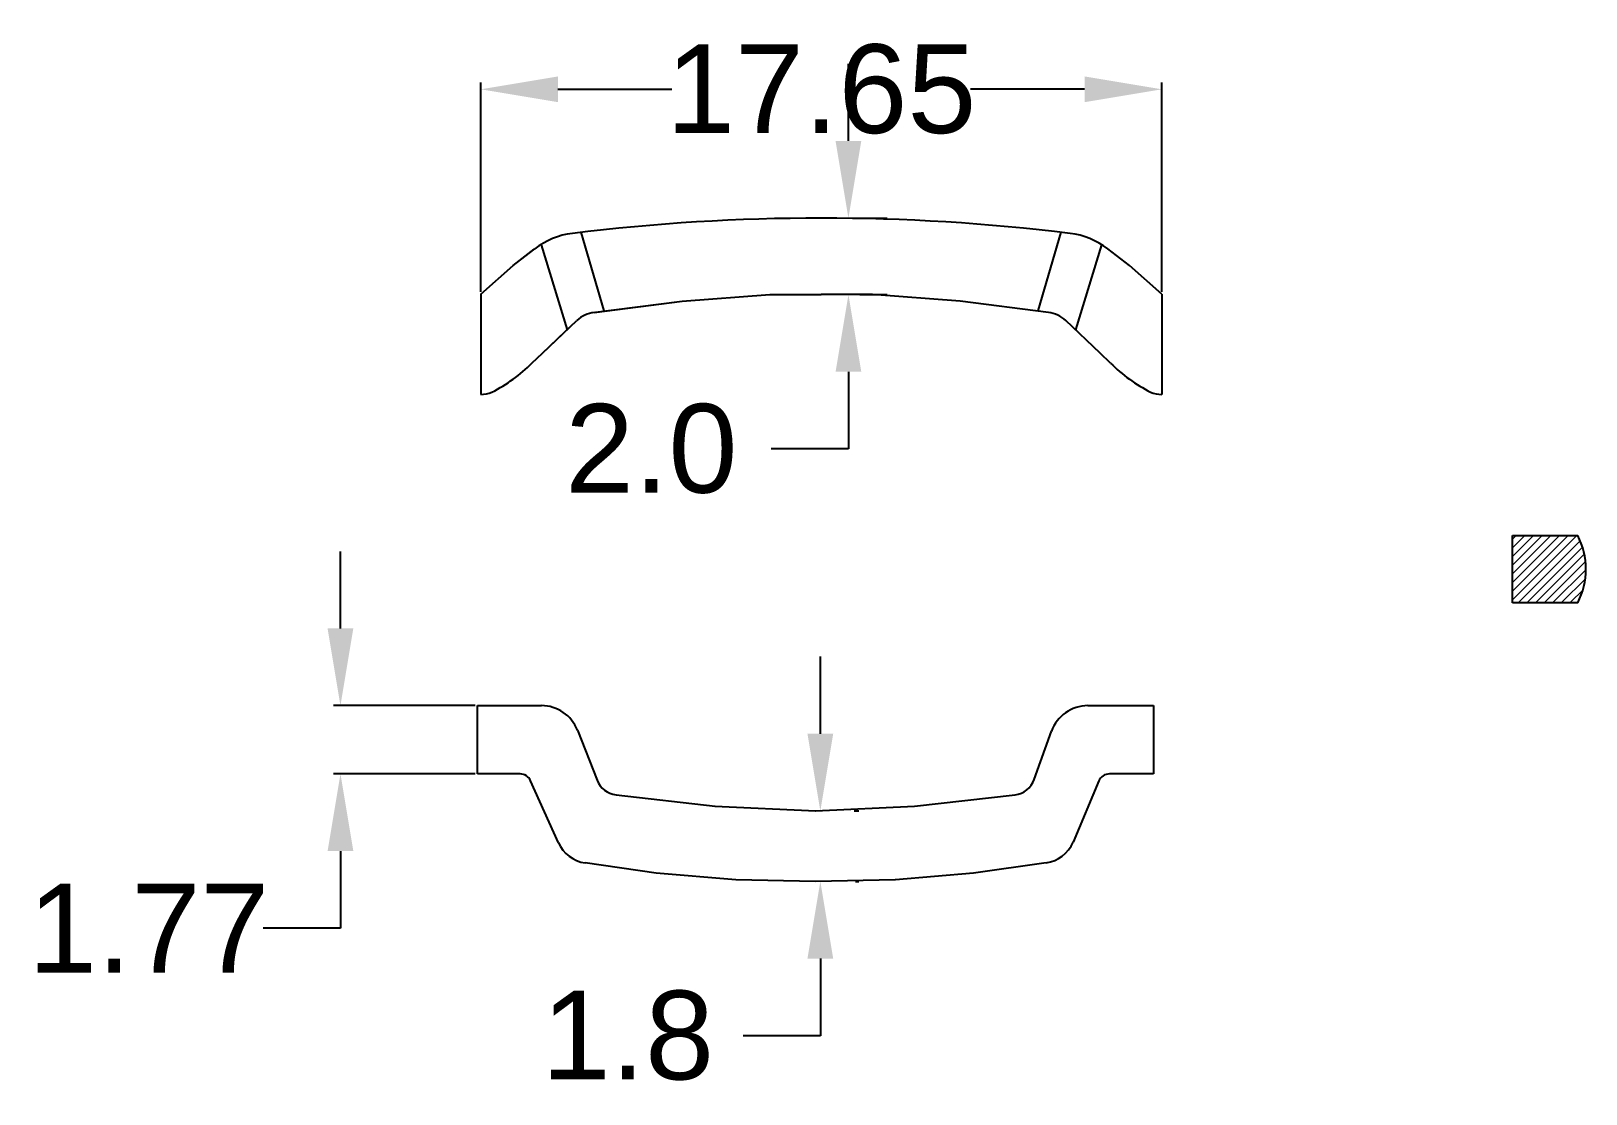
# Model space of a CAD drawing. Header units: millimetres. Extents: x 2363.1 to 2403.4, y 1588.2 to 1615.7.
import ezdxf

# ---------------------------------------------------------------- set-up
doc = ezdxf.new("R2010")
doc.units = ezdxf.units.MM
doc.styles.get("Standard").update_dxf_attribs({"font": 'arial.ttf'})
doc.dimstyles.new('Standard$0', dxfattribs={"dimtxt": 2.3, "dimasz": 2, "dimexe": 1, "dimexo": 1, "dimgap": 1, "dimtad": 0, "dimtih": 1, "dimtoh": 1, "dimdec": 1, "dimzin": 0, "dimdsep": 46, "dimtxsty": 'Standard', "dimcen": 0, "dimclrd": 4, "dimclre": 4, "dimclrt": 4, "dimadec": 1, "dimazin": 0, "dimtfac": 1, "dimtdec": 1, "dimtofl": 0, "dimtmove": 0, "dimatfit": 0, "dimfxl": 1, "dimtolj": 1, "dimtzin": 0, "dimarcsym": 0})

# ---------------------------------------------------------------- blocks, each defined once
blk = doc.blocks.new('*D6')
at = {"color": 0, "lineweight": -2, "transparency": 16777216}
for p, q in [((2371.163871656745, 1600.251635733692), (2371.163871656745, 1602.251635733692)), ((2374.65435027996, 1598.251635733692), (2370.983871656745, 1598.251635733692)), ((2374.654350279959, 1596.482616807186), (2370.983871656745, 1596.482616807186)), ((2371.163871656745, 1594.482616807186), (2371.163871656745, 1592.482616807186)), ((2371.163871656745, 1592.482616807186), (2369.163871656745, 1592.482616807186))]:
    blk.add_line(p, q, dxfattribs=at)
at = {"color": 0, "transparency": 16777216}
for points in [[(2370.830538323411, 1600.251635733692), (2371.497204990078, 1600.251635733692), (2371.163871656745, 1598.251635733692)], [(2370.830538323411, 1594.482616807186), (2371.497204990078, 1594.482616807186), (2371.163871656745, 1596.482616807186)]]:
    blk.add_solid(points, dxfattribs=at)
at = {"layer": 'Defpoints', "color": 0, "transparency": 16777216}
for p in [(2374.71685027996, 1598.251635733692), (2371.163871656745, 1596.482616807186), (2374.716850279959, 1596.482616807186)]:
    blk.add_point(p, dxfattribs=at)
at = {"color": 0, "lineweight": 9, "transparency": 16777216, "insert": (2366.194949419365, 1592.482616807185), "char_height": 2.3, "attachment_point": 5}
blk.add_mtext('\\A1;1.77', dxfattribs=at)
blk = doc.blocks.new('*D7')
at = {"color": 0, "lineweight": -2, "transparency": 16777216}
for p, q in [((2374.800636485355, 1608.980375733511), (2374.800636485355, 1614.409339302248)), ((2376.800636485355, 1614.229339302248), (2379.753539847426, 1614.229339302248)), ((2390.448516879346, 1614.229339302248), (2387.495613517275, 1614.229339302248)), ((2392.448516879346, 1608.980375733511), (2392.448516879346, 1614.409339302248))]:
    blk.add_line(p, q, dxfattribs=at)
at = {"color": 0, "transparency": 16777216}
for points in [[(2376.800636485355, 1614.562672635581), (2376.800636485355, 1613.896005968915), (2374.800636485355, 1614.229339302248)], [(2390.448516879346, 1614.562672635581), (2390.448516879346, 1613.896005968915), (2392.448516879346, 1614.229339302248)]]:
    blk.add_solid(points, dxfattribs=at)
at = {"layer": 'Defpoints', "color": 0, "transparency": 16777216}
for p in [(2392.448516879346, 1614.229339302248), (2374.800636485355, 1608.917875733511), (2392.448516879346, 1608.917875733511)]:
    blk.add_point(p, dxfattribs=at)
at = {"color": 0, "lineweight": 9, "transparency": 16777216, "insert": (2383.62457668235, 1614.229339302248), "char_height": 2.3, "attachment_point": 5}
blk.add_mtext('\\A1;17.65', dxfattribs=at)
blk = doc.blocks.new('*D8')
at = {"color": 3, "lineweight": -2, "ltscale": 1000, "transparency": 16777216}
for p, q in [((2384.328727260916, 1612.889803413688), (2384.328727260916, 1614.889803413688)), ((2384.624576682352, 1610.889803413688), (2385.328727260916, 1610.889803413688)), ((2384.624576682352, 1608.906132821361), (2385.328727260916, 1608.906132821361)), ((2384.328727260916, 1606.906132821361), (2384.328727260916, 1604.906132821361)), ((2384.328727260916, 1604.906132821361), (2382.328727260916, 1604.906132821361))]:
    blk.add_line(p, q, dxfattribs=at)
at = {"color": 3, "ltscale": 1000, "transparency": 16777216}
for points in [[(2383.995393927582, 1612.889803413688), (2384.662060594249, 1612.889803413688), (2384.328727260916, 1610.889803413688)], [(2383.995393927582, 1606.906132821361), (2384.662060594249, 1606.906132821361), (2384.328727260916, 1608.906132821361)]]:
    blk.add_solid(points, dxfattribs=at)
at = {"layer": 'Defpoints', "color": 0, "ltscale": 1000, "transparency": 16777216}
for p in [(2383.624576682352, 1610.889803413688), (2383.624576682352, 1608.906132821361), (2384.328727260916, 1608.906132821361)]:
    blk.add_point(p, dxfattribs=at)
at = {"color": 3, "ltscale": 1000, "transparency": 16777216, "insert": (2379.219347997614, 1604.90613282136), "char_height": 2.3, "attachment_point": 5}
blk.add_mtext('\\A1;2.0', dxfattribs=at)
blk = doc.blocks.new('*D9')
at = {"color": 3, "lineweight": -2, "ltscale": 1000, "transparency": 16777216}
for p, q in [((2383.60059760097, 1597.521688491035), (2383.60059760097, 1599.521688491035)), ((2384.475249868034, 1595.521688491035), (2384.60059760097, 1595.521688491035)), ((2384.512518011513, 1593.69554946061), (2384.60059760097, 1593.69554946061)), ((2383.60059760097, 1591.69554946061), (2383.60059760097, 1589.69554946061)), ((2383.60059760097, 1589.69554946061), (2381.60059760097, 1589.69554946061))]:
    blk.add_line(p, q, dxfattribs=at)
at = {"color": 3, "ltscale": 1000, "transparency": 16777216}
for points in [[(2383.267264267637, 1597.521688491035), (2383.933930934304, 1597.521688491035), (2383.60059760097, 1595.521688491035)], [(2383.267264267637, 1591.69554946061), (2383.933930934304, 1591.69554946061), (2383.60059760097, 1593.69554946061)]]:
    blk.add_solid(points, dxfattribs=at)
at = {"layer": 'Defpoints', "color": 0, "ltscale": 1000, "transparency": 16777216}
for p in [(2383.475249868034, 1595.521688491035), (2383.512518011513, 1593.69554946061), (2383.60059760097, 1593.69554946061)]:
    blk.add_point(p, dxfattribs=at)
at = {"color": 3, "ltscale": 1000, "transparency": 16777216, "insert": (2378.612807696468, 1589.695549460609), "char_height": 2.3, "attachment_point": 5}
blk.add_mtext('\\A1;1.8', dxfattribs=at)

msp = doc.modelspace()

# ---------------------------------------------------------------- hatches: boundary and pattern name
at = {"lineweight": 9}
h = msp.add_hatch(dxfattribs=at)
h.set_pattern_fill('ANSI31', color=1, scale=0.05, style=0)
h.set_pattern_definition([(45, (976.7527160379555, 811.5619918123241), (-0.1122532015133644, 0.1122532015133644), [])])
edge = h.paths.add_edge_path()
edge.add_arc((2401.534128064725, 1601.789025709019), 1.906249999999562, 333.5189601696105, 386.4810398303894)
edge.add_line((2401.540378064726, 1602.639025709019), (2403.240378064726, 1602.639025709019))
edge.add_line((2401.540378064726, 1600.914025709019), (2401.540378064726, 1602.639025709019))
edge.add_line((2403.240378064726, 1600.939025709019), (2401.540378064727, 1600.939025709019))

# ---------------------------------------------------------------- linework, layer by layer
for p, q in [((2376.361303276109, 1610.195826931523), (2377.038211153686, 1607.995876329396)), ((2376.361303276109, 1610.195826931523), (2377.038211153686, 1607.995876329396)), ((2377.999037450759, 1608.484937838858), (2377.404840956541, 1610.522182961894)), ((2377.999037450759, 1608.484937838858), (2377.404840956541, 1610.522182961894)), ((2389.250115913942, 1608.484937838858), (2389.84431240816, 1610.522182961894)), ((2390.887850088592, 1610.195826931523), (2390.210942211014, 1607.995876329396)), ((2375.64034554875, 1609.664283789863), (2376.199782230883, 1610.094619699197)), ((2375.64034554875, 1609.664283789863), (2376.187899026002, 1610.085478772365)), ((2391.608807815951, 1609.664283789863), (2391.049371133818, 1610.094619699195)), ((2374.800636485355, 1608.917875733511), (2375.64034554875, 1609.664283789863)), ((2374.800636485355, 1608.917875733511), (2375.64034554875, 1609.664283789863)), ((2392.448516879346, 1608.917875733511), (2391.608807815951, 1609.664283789863)), ((2374.800636485355, 1608.917875733511), (2374.800636485351, 1606.321786193224)), ((2377.704200963009, 1608.442818340608), (2380.020773366766, 1608.73765482836)), ((2377.739219693084, 1608.44727526989), (2380.020773366766, 1608.73765482836)), ((2380.020773366766, 1608.73765482836), (2382.295226272275, 1608.90613282136)), ((2380.020773366766, 1608.73765482836), (2382.295226272275, 1608.90613282136)), ((2382.295226272275, 1608.90613282136), (2383.624576682349, 1608.90613282136)), ((2382.295226272275, 1608.90613282136), (2383.624576682349, 1608.90613282136)), ((2384.953927092426, 1608.90613282136), (2383.624576682349, 1608.90613282136)), ((2387.228379997935, 1608.73765482836), (2384.953927092426, 1608.90613282136)), ((2389.509933671617, 1608.44727526989), (2387.228379997935, 1608.73765482836)), ((2392.448516879344, 1608.917875733511), (2392.448516879348, 1606.321786193224)), ((2376.398496517254, 1607.389830884356), (2377.290027398495, 1608.234439087636)), ((2390.850656847447, 1607.389830884356), (2389.959125966206, 1608.234439087636)), ((2376.398496517254, 1607.389830884356), (2377.198766984006, 1608.147981852858)), ((2376.127976241866, 1607.13119510774), (2376.398496517254, 1607.389830884356)), ((2376.127976241852, 1607.131195107727), (2376.398496517254, 1607.389830884356)), ((2391.121177122842, 1607.131195107731), (2390.850656847447, 1607.389830884356)), ((2401.540378064726, 1602.664025709018), (2403.227693552833, 1602.664025709018)), ((2401.540378064726, 1600.914025709019), (2401.540378064726, 1602.664025709018)), ((2403.227693552833, 1600.91402570902), (2401.540378064726, 1600.914025709019)), ((2374.716850279959, 1596.482616807184), (2374.716850279959, 1598.251635733691)), ((2374.716850279959, 1598.251635733691), (2376.374443203745, 1598.251635733691)), ((2390.533443741236, 1598.251635733691), (2392.238561552024, 1598.251635733691)), ((2392.238561552024, 1598.251635733691), (2392.238561552024, 1596.482616807184)), ((2377.305194697185, 1597.617288106115), (2377.815228693124, 1596.319019752819)), ((2389.144705072978, 1596.336381212038), (2389.591701829641, 1597.587972130691)), ((2375.818137081974, 1596.482616807184), (2374.716850279959, 1596.482616807184)), ((2392.238561552024, 1596.482616807184), (2391.094363788806, 1596.482616807184)), ((2376.811258396928, 1594.697333572459), (2376.091982557543, 1596.305126625202)), ((2390.817873176265, 1596.299033907203), (2390.151354370947, 1594.716051744573)), ((2378.305276043279, 1595.942323133358), (2380.871997319974, 1595.647781347508)), ((2386.041385787422, 1595.647791680144), (2388.646974187986, 1595.94197101569)), ((2380.868713552053, 1595.648048913735), (2383.480122443564, 1595.521690418985)), ((2383.475249868033, 1595.521688491034), (2386.044539261292, 1595.648046985785)), ((2379.342779742822, 1593.905970263121), (2377.502918619867, 1594.174283343554)), ((2389.449161753938, 1594.174348500331), (2387.570368314068, 1593.905949437492)), ((2381.409782401262, 1593.737134688384), (2379.345926987005, 1593.905612681384)), ((2383.476685720259, 1593.694859830002), (2381.412830306, 1593.736979328252)), ((2385.542581525983, 1593.736979328252), (2383.478726111726, 1593.694859830002)), ((2387.567449520248, 1593.905619624263), (2385.545713604241, 1593.737141631263))]:
    msp.add_line(p, q)
for centre, radius, start, end in [((2383.624576682351, 1558.090432341965), 52.79937107172204, 82.9835374286013, 97.0164625713987), ((2377.419203752585, 1608.509371720989), 2, 97.0164625713987, 127.5685920289323), ((2389.829949612121, 1608.509371720987), 2, 52.43140797119793, 82.9835374286013), ((2377.840223116823, 1607.653676940511), 0.8, 97.25319461272862, 133.4518423009772), ((2389.408930247878, 1607.653676940511), 0.8, 46.54815769902277, 82.74680538727138), ((2373.237520976586, 1610.028076424043), 4.092267464539785, 296.9349761614071, 314.9363808467847), ((2394.011632388113, 1610.028076424043), 4.092267464539785, 225.0636191531416, 243.065023360639), ((2374.814793771516, 1607.008409419078), 0.6867691628442879, 268.8188022243493, 293.7358284164743), ((2392.434359593183, 1607.008409419078), 0.6867691628442879, 246.2641715835257, 271.1811977756507), ((2401.534128064725, 1601.789025709019), 1.906249999999562, 332.6763446357401, 27.32365536425988), ((2376.374443203745, 1597.251635733691), 1, 21.44773632715385, 90), ((2390.533443741236, 1597.251635733691), 1, 90, 160.3461759418398), ((2375.818137081974, 1596.182616807185), 0.3, 24.10223450121622, 90), ((2391.094363788806, 1596.182616807185), 0.3, 90, 157.1663458220723), ((2378.373679589188, 1596.538411176273), 0.6, 201.4477363271443, 263.4537092167204), ((2388.57965992602, 1596.538183050237), 0.6, 276.4416000993534, 340.3461759419099), ((2377.632794823633, 1595.064863026511), 0.9, 204.1022345010879, 261.7028550300893), ((2389.321882533323, 1595.065303044626), 0.9, 278.1301023542205, 337.1663458220723)]:
    msp.add_arc(centre, radius, start, end)

# ---------------------------------------------------------------- dimensions: what is measured, and where the dimension line sits
at = {"color": 3, "lineweight": 9}
dim = msp.add_linear_dim(base=(2392.448516879346, 1614.229339302248), p1=(2374.800636485355, 1608.917875733511), p2=(2392.448516879346, 1608.917875733511), dimstyle='Standard$0', override={"dimexe": 0.18, "dimexo": 0.0625, "dimgap": 0.09, "dimdec": 2, "dimcen": 0.09, "dimclrd": 0, "dimclre": 0, "dimclrt": 0, "dimtdec": 2, "dimatfit": 3, "dimfxl": 1.25}, dxfattribs=at)
dim.commit()
dim.dimension.update_dxf_attribs({"geometry": '*D7', "text_midpoint": (2383.62457668235, 1614.229339302248)})
at = {"color": 1, "ltscale": 1000}
for base, p1, p2, picture, middle in [((2384.328727260916, 1608.906132821361), (2383.624576682351, 1610.889803413687), (2383.624576682351, 1608.90613282136), '*D8', (2379.219347997614, 1604.90613282136)), ((2383.60059760097, 1593.69554946061), (2383.475249868033, 1595.521688491034), (2383.512518011512, 1593.69554946061), '*D9', (2378.612807696468, 1589.695549460609))]:
    dim = msp.add_linear_dim(base=base, p1=p1, p2=p2, angle=90, dimstyle='Standard$0', override={"dimclrd": 3, "dimclre": 3, "dimclrt": 3, "dimfxl": 1.25, "dimarcsym": 2}, dxfattribs=at)
    dim.commit()
    dim.dimension.update_dxf_attribs({"geometry": picture, "text_midpoint": middle})
at = {"color": 3, "lineweight": 9}
dim = msp.add_linear_dim(base=(2371.163871656745, 1596.482616807186), p1=(2374.716850279959, 1598.251635733691), p2=(2374.716850279958, 1596.482616807185), angle=90, dimstyle='Standard$0', override={"dimexe": 0.18, "dimexo": 0.0625, "dimgap": 0.09, "dimdec": 2, "dimcen": 0.09, "dimclrd": 0, "dimclre": 0, "dimclrt": 0, "dimtdec": 2, "dimatfit": 3, "dimfxl": 1.25}, dxfattribs=at)
dim.commit()
dim.dimension.update_dxf_attribs({"geometry": '*D6', "text_midpoint": (2366.194949419365, 1592.482616807185)})

doc.saveas('drawing.dxf')
